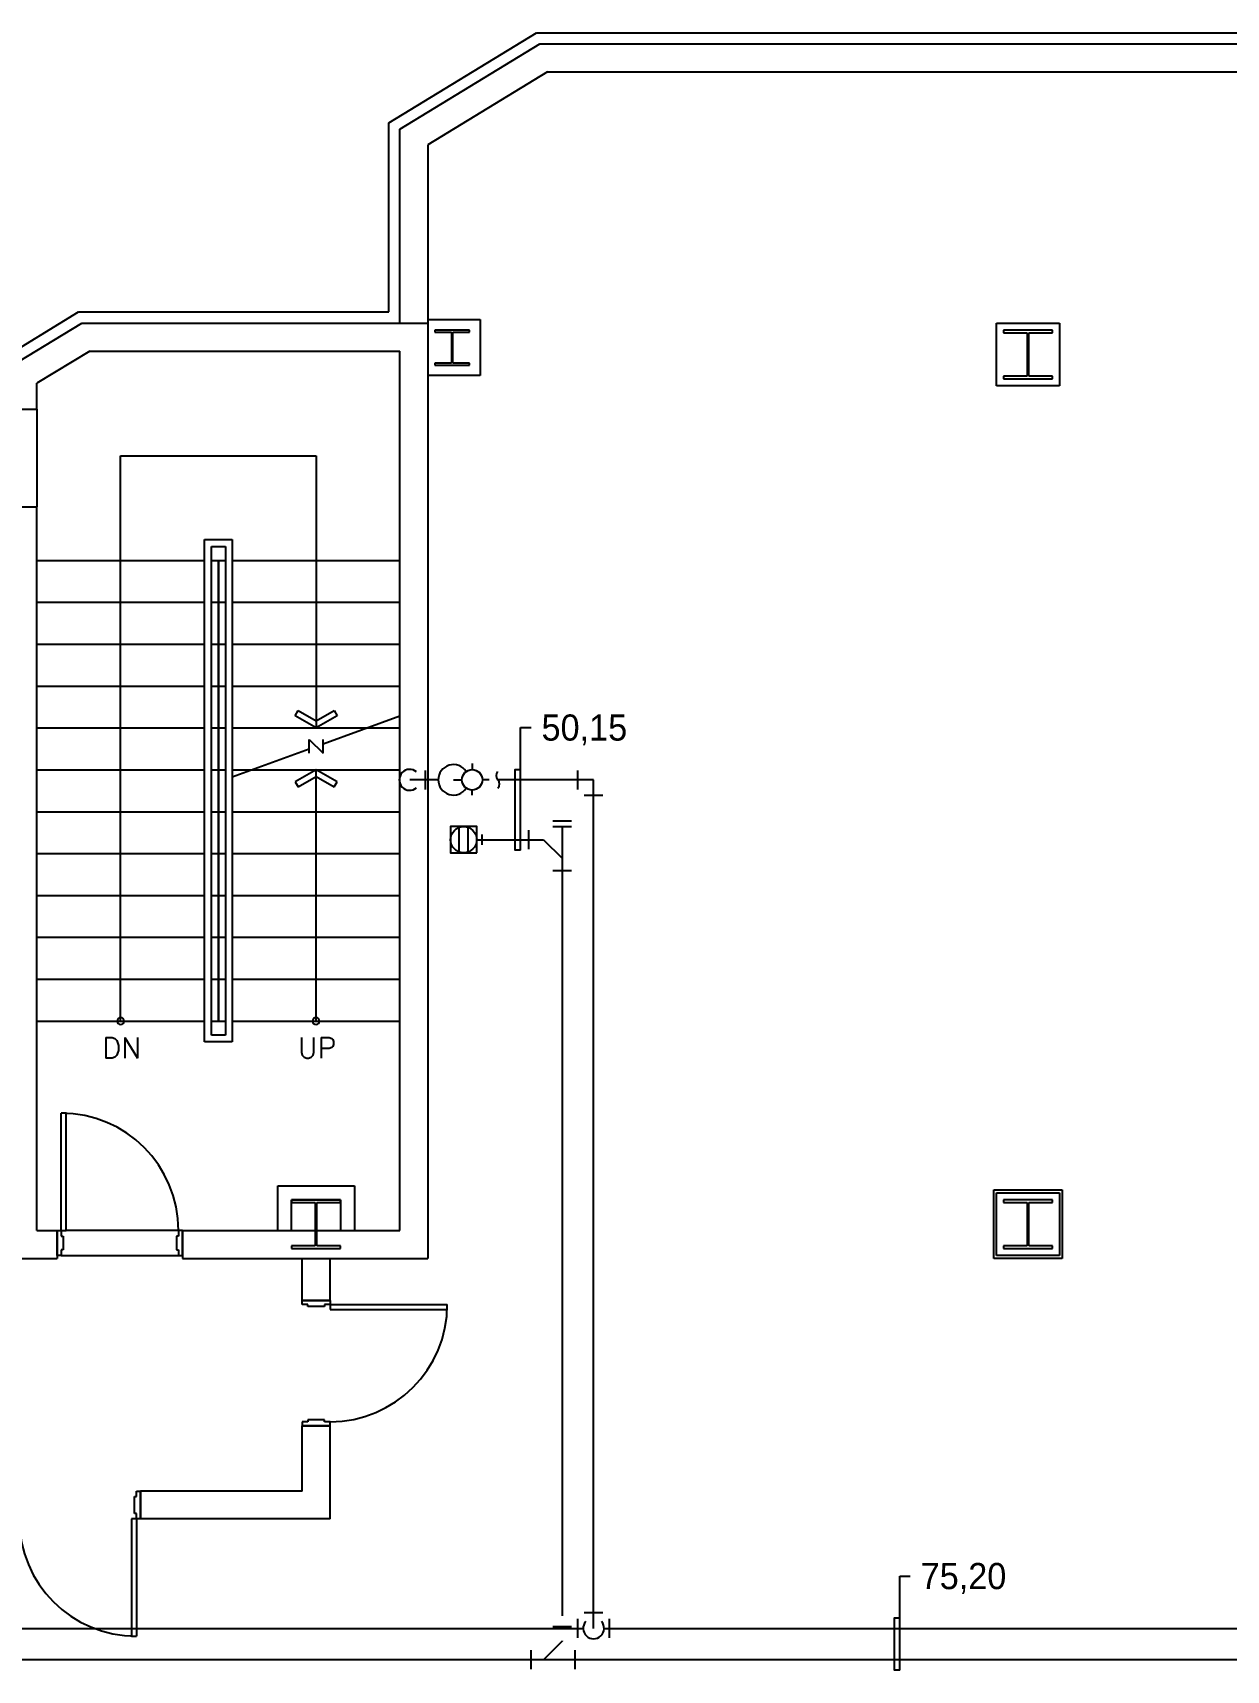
# Model space of a CAD drawing. Header units: millimetres. Extents: x 83956 to 461956, y 36707 to 125807.
# Drawn here: x 170265 to 178815, y 51050 to 62781 of the extents above; entities that cross this region are included whole.
import ezdxf
from ezdxf.enums import TextEntityAlignment as Align

# ---------------------------------------------------------------- set-up
doc = ezdxf.new("R2010")
doc.units = ezdxf.units.MM
doc.header["$LTSCALE"] = 100
doc.header["$MEASUREMENT"] = 0
doc.layers.get('0').update_dxf_attribs({"linetype": 'CONTINUOUS'})
for name, color, linetype in [('ARCH', 9, 'CONTINUOUS'), ('COLD WATER SUPPLY', 3, 'CONTINUOUS'), ('PIPE', 3, 'CONTINUOUS'), ('Q', 7, 'CONTINUOUS')]:
    doc.layers.add(name, color=color, linetype=linetype)
doc.styles.add('GHS', font='romans.shx', dxfattribs={"bigfont": 'ghs.shx'})
doc.styles.add('gr', font='Gulim.ttf')

msp = doc.modelspace()

# ---------------------------------------------------------------- linework, layer by layer
at = {"color": 1, "linetype": 'Continuous'}
msp.add_lwpolyline([(173598, 57369, 0.36205), (173598, 57429, -0.36205), (173598, 57489)], format="xyb", dxfattribs=at)
at = {"layer": 'ARCH', "linetype": 'ByBlock', "ltscale": 2}
for p, q in [((172815, 62135), (173875, 62781)), ((173875, 62781), (192945, 62781)), ((172815, 60781), (172815, 62135)), ((170015, 60428), (170594, 60781)), ((170594, 60781), (172815, 60781)), ((170295, 60084), (170295, 59384)), ((171309, 54201), (170504, 54201)), ((170469, 54021), (171309, 54021))]:
    msp.add_line(p, q, dxfattribs=at)
at = {"layer": 'ARCH'}
for p, q in [((172895, 62090), (173897, 62701)), ((173897, 62701), (192865, 62701)), ((173953, 62501), (173095, 61978)), ((173953, 62501), (192665, 62501)), ((172895, 60701), (172895, 62090)), ((173095, 61978), (173095, 60701)), ((170095, 60384), (170617, 60701)), ((170617, 60701), (173095, 60701)), ((173095, 60701), (173095, 54001)), ((173395, 60651), (173145, 60651)), ((173145, 60651), (173145, 60637)), ((173395, 60637), (173395, 60651)), ((177570, 60651), (177220, 60651)), ((177220, 60651), (177220, 60632)), ((177570, 60632), (177570, 60651)), ((173145, 60637), (173266, 60637)), ((173266, 60637), (173266, 60415)), ((173275, 60415), (173275, 60637)), ((173275, 60637), (173395, 60637)), ((177220, 60632), (177389, 60632)), ((177389, 60632), (177389, 60320)), ((177401, 60320), (177401, 60632)), ((177401, 60632), (177570, 60632)), ((170673, 60501), (170295, 60271)), ((170673, 60501), (172895, 60501)), ((172895, 54201), (172895, 60501)), ((173266, 60415), (173145, 60415)), ((173145, 60415), (173145, 60401)), ((173145, 60401), (173395, 60401)), ((173395, 60415), (173275, 60415)), ((173395, 60401), (173395, 60415)), ((177389, 60320), (177220, 60320)), ((177220, 60320), (177220, 60301)), ((177220, 60301), (177570, 60301)), ((177570, 60320), (177401, 60320)), ((177570, 60301), (177570, 60320)), ((170295, 60084), (170295, 60271)), ((170895, 55701), (170895, 59751)), ((170895, 59751), (172295, 59751)), ((172295, 59751), (172295, 57801)), ((170295, 54201), (170295, 59384)), ((171495, 59151), (171695, 59151)), ((171495, 55551), (171495, 59151)), ((171695, 59151), (171695, 55551)), ((171545, 59101), (171645, 59101)), ((171545, 55601), (171545, 59101)), ((171645, 59101), (171645, 55601)), ((170295, 59001), (171495, 59001)), ((171545, 59001), (171595, 59001)), ((171595, 59001), (171645, 59001)), ((171595, 59001), (171595, 59001)), ((171595, 59001), (171595, 55701)), ((171595, 55701), (171595, 59001)), ((171695, 59001), (172895, 59001)), ((170295, 58701), (171495, 58701)), ((171545, 58701), (171595, 58701)), ((171595, 58701), (171645, 58701)), ((171695, 58701), (172895, 58701)), ((170295, 58401), (171495, 58401)), ((171545, 58401), (171595, 58401)), ((171595, 58401), (171645, 58401)), ((171695, 58401), (172895, 58401)), ((170295, 58101), (171495, 58101)), ((171545, 58101), (171595, 58101)), ((171595, 58101), (171645, 58101)), ((171695, 58101), (172895, 58101)), ((172145, 57888), (172167, 57925)), ((172295, 57801), (172145, 57888)), ((172167, 57925), (172296, 57851)), ((172446, 57888), (172295, 57801)), ((172296, 57851), (172424, 57925)), ((172345, 57688), (172895, 57888)), ((172424, 57925), (172446, 57888)), ((170295, 57801), (171495, 57801)), ((171545, 57801), (171595, 57801)), ((171595, 57801), (171645, 57801)), ((171695, 57801), (172895, 57801)), ((172245, 57619), (172245, 57719)), ((172245, 57719), (172345, 57619)), ((172345, 57619), (172345, 57719)), ((171695, 57451), (172245, 57651)), ((170295, 57501), (171495, 57501)), ((171545, 57501), (171595, 57501)), ((171595, 57501), (171645, 57501)), ((171695, 57501), (172895, 57501)), ((172295, 57501), (172145, 57415)), ((172295, 55701), (172295, 57501)), ((172446, 57415), (172295, 57501)), ((172145, 57415), (172167, 57378)), ((172167, 57378), (172296, 57452)), ((172296, 57452), (172424, 57378)), ((172424, 57378), (172446, 57415)), ((170295, 57201), (171495, 57201)), ((171545, 57201), (171595, 57201)), ((171595, 57201), (171645, 57201)), ((171695, 57201), (172895, 57201)), ((170295, 56901), (171495, 56901)), ((171545, 56901), (171595, 56901)), ((171595, 56901), (171645, 56901)), ((171695, 56901), (172895, 56901)), ((170295, 56601), (171495, 56601)), ((171545, 56601), (171595, 56601)), ((171595, 56601), (171645, 56601)), ((171695, 56601), (172895, 56601)), ((170295, 56301), (171495, 56301)), ((171545, 56301), (171595, 56301)), ((171595, 56301), (171645, 56301)), ((171695, 56301), (172895, 56301)), ((170295, 56001), (171495, 56001)), ((171545, 56001), (171595, 56001)), ((171595, 56001), (171645, 56001)), ((171695, 56001), (172895, 56001)), ((170295, 55701), (171495, 55701)), ((171545, 55701), (171595, 55701)), ((171595, 55701), (171645, 55701)), ((171595, 55701), (171595, 55701)), ((171695, 55701), (172895, 55701)), ((171695, 55551), (171495, 55551)), ((171645, 55601), (171545, 55601)), ((170504, 55041), (170469, 55041)), ((170469, 54201), (170469, 55041)), ((170504, 54201), (170504, 55041)), ((172020, 54201), (172020, 54521)), ((172020, 54521), (172570, 54521)), ((172570, 54521), (172570, 54201)), ((177150, 54491), (177640, 54491)), ((177150, 54001), (177150, 54491)), ((177170, 54471), (177620, 54471)), ((177170, 54021), (177170, 54471)), ((177620, 54471), (177620, 54021)), ((177640, 54491), (177640, 54001)), ((172120, 54201), (172120, 54421)), ((172120, 54421), (172470, 54421)), ((172470, 54421), (172120, 54421)), ((172120, 54421), (172120, 54402)), ((172120, 54402), (172289, 54402)), ((172289, 54402), (172289, 54090)), ((172301, 54090), (172301, 54402)), ((172301, 54402), (172470, 54402)), ((172470, 54421), (172470, 54201)), ((172470, 54402), (172470, 54421)), ((177570, 54421), (177220, 54421)), ((177220, 54421), (177220, 54402)), ((177220, 54402), (177389, 54402)), ((177389, 54402), (177389, 54090)), ((177401, 54090), (177401, 54402)), ((177401, 54402), (177570, 54402)), ((177570, 54402), (177570, 54421)), ((170295, 54201), (170439, 54201)), ((170439, 54201), (170439, 54001)), ((170439, 54201), (170469, 54201)), ((170439, 54021), (170439, 54201)), ((170469, 54201), (170504, 54201)), ((170469, 54201), (170469, 54161)), ((171339, 54201), (171309, 54201)), ((171309, 54201), (171309, 54161)), ((171339, 54201), (172289, 54201)), ((171339, 54201), (171339, 54001)), ((171339, 54021), (171339, 54201)), ((172301, 54201), (172895, 54201)), ((170469, 54161), (170484, 54161)), ((170484, 54161), (170484, 54061)), ((171309, 54161), (171294, 54161)), ((171294, 54161), (171294, 54061)), ((172289, 54090), (172120, 54090)), ((172120, 54090), (172120, 54071)), ((172470, 54090), (172301, 54090)), ((172470, 54071), (172470, 54090)), ((177389, 54090), (177220, 54090)), ((177220, 54090), (177220, 54071)), ((177570, 54090), (177401, 54090)), ((177570, 54071), (177570, 54090)), ((170095, 54001), (170439, 54001)), ((170469, 54021), (170439, 54021)), ((170484, 54061), (170469, 54061)), ((170469, 54061), (170469, 54021)), ((171294, 54061), (171309, 54061)), ((171309, 54061), (171309, 54021)), ((171309, 54021), (171339, 54021)), ((171339, 54001), (173095, 54001)), ((172120, 54071), (172470, 54071)), ((172195, 53700), (172195, 54001)), ((172395, 53700), (172395, 54001)), ((177640, 54001), (177150, 54001)), ((177620, 54021), (177170, 54021)), ((177220, 54071), (177570, 54071)), ((172395, 53700), (172195, 53700)), ((172195, 53670), (172195, 53700)), ((172195, 53700), (172395, 53700)), ((172235, 53670), (172195, 53670)), ((172235, 53655), (172235, 53670)), ((172355, 53655), (172235, 53655)), ((172395, 53670), (172355, 53670)), ((172355, 53670), (172355, 53655)), ((172395, 53700), (172395, 53670)), ((172395, 53670), (172395, 53635)), ((172395, 53670), (173235, 53670)), ((172395, 53635), (173235, 53635)), ((173235, 53635), (173235, 53670)), ((172235, 52830), (172195, 52830)), ((172195, 52830), (172195, 52800)), ((172195, 52334), (172195, 52800)), ((172395, 52800), (172195, 52800)), ((172195, 52800), (172395, 52800)), ((172355, 52845), (172235, 52845)), ((172235, 52845), (172235, 52830)), ((172355, 52830), (172355, 52845)), ((172395, 52830), (172355, 52830)), ((172395, 52800), (172395, 52830)), ((172395, 52134), (172395, 52800)), ((171008, 52294), (171008, 52334)), ((171008, 52334), (171038, 52334)), ((172195, 52334), (171038, 52334)), ((171038, 52134), (171038, 52334)), ((171038, 52334), (171038, 52134)), ((170993, 52174), (170993, 52294)), ((170993, 52294), (171008, 52294)), ((171008, 52134), (170973, 52134)), ((170973, 52134), (170973, 51294)), ((171008, 52174), (170993, 52174)), ((171008, 52134), (171008, 52174)), ((171008, 52134), (171008, 51294)), ((171038, 52134), (171008, 52134)), ((172395, 52134), (171038, 52134)), ((170973, 51294), (171008, 51294))]:
    msp.add_line(p, q, dxfattribs=at)
at = {"layer": 'ARCH', "ltscale": 2}
for p, q in [((173095, 60726), (173470, 60726)), ((173470, 60726), (173470, 60326)), ((177170, 60701), (177620, 60701)), ((177170, 60251), (177170, 60701)), ((177620, 60701), (177620, 60251)), ((173470, 60326), (173095, 60326)), ((177620, 60251), (177170, 60251)), ((170095, 60084), (170295, 60084)), ((170095, 59384), (170295, 59384))]:
    msp.add_line(p, q, dxfattribs=at)
for centre, start, end in [((170895, 55701), 90, 270), ((170895, 55701), 270, 90), ((172295, 55701), 90, 270), ((172295, 55701), 270, 90)]:
    msp.add_arc(centre, 25, start, end, dxfattribs=at)
at = {"layer": 'ARCH'}
for centre, start, end in [((170469, 54201), 0, 90), ((172395, 53670), 270, 0), ((171008, 52134), 180, 270)]:
    msp.add_arc(centre, 840, start, end, dxfattribs=at)
at = {"layer": 'COLD WATER SUPPLY', "color": 3}
msp.add_line((174283, 57429), (173598, 57429), dxfattribs=at)
at = {"layer": 'PIPE', "color": 1, "ltscale": 2}
for p, q in [((173760, 56925), (173760, 57804)), ((173760, 57804), (173835, 57804)), ((176476, 51050), (176476, 51725)), ((176476, 51725), (176551, 51725))]:
    msp.add_line(p, q, dxfattribs=at)
at = {"layer": 'PIPE', "color": 2}
msp.add_line((173079, 57361), (173079, 57496), dxfattribs=at)
at = {"layer": 'PIPE', "color": 2, "ltscale": 2}
for p, q in [((174170, 57361), (174170, 57496)), ((174350, 57316), (174215, 57316)), ((174125, 57133), (173990, 57133)), ((173321, 56912), (173321, 57089)), ((173384, 56912), (173384, 57089)), ((173484, 56963), (173484, 57038)), ((173820, 56933), (173820, 57068)), ((174125, 57093), (173990, 57093)), ((174125, 56778), (173990, 56778)), ((174170, 51283), (174170, 51418)), ((174215, 51463), (174350, 51463)), ((174395, 51418), (174395, 51283)), ((173990, 51363), (174125, 51363)), ((173835, 51058), (173835, 51193)), ((174150, 51058), (174150, 51193))]:
    msp.add_line(p, q, dxfattribs=at)
at = {"layer": 'PIPE'}
msp.add_line((173170, 57429), (172966, 57429), dxfattribs=at)
at = {"layer": 'PIPE', "ltscale": 2}
for p, q in [((174283, 51350), (174283, 57429)), ((165799, 51350), (174208, 51350)), ((174358, 51350), (180100, 51350))]:
    msp.add_line(p, q, dxfattribs=at)
at = {"layer": 'PIPE', "color": 4, "ltscale": 2}
for p, q in [((174058, 57093), (174058, 51440)), ((173446, 57000), (173925, 57000)), ((173925, 57000), (174058, 56868)), ((174058, 51258), (173925, 51125)), ((174058, 51260), (174058, 51258)), ((180100, 51125), (165513, 51125))]:
    msp.add_line(p, q, dxfattribs=at)
at = {"layer": 'PIPE', "color": 1, "ltscale": 2}
for points in [[(173760, 56925), (173722, 56925), (173722, 57504), (173760, 57504)], [(176476, 51050), (176438, 51050), (176438, 51425), (176476, 51425)]]:
    msp.add_lwpolyline(points, dxfattribs=at)
at = {"layer": 'PIPE', "color": 2, "ltscale": 2}
msp.add_lwpolyline([(173446, 56906), (173446, 57094), (173259, 57094), (173259, 56906), (173446, 56906)], dxfattribs=at)
msp.add_circle((173352, 57000), 93.8, dxfattribs=at)
at = {"layer": 'PIPE', "color": 2}
msp.add_arc((172966, 57429), 75, 49, 311, dxfattribs=at)
at = {"layer": 'PIPE', "color": 2, "ltscale": 2}
msp.add_arc((174283, 51350), 75, 139, 41, dxfattribs=at)
at = {"layer": 'Q', "color": 1}
for p, q in [((173413, 57546), (173413, 57502)), ((173279, 57429), (173339, 57429)), ((173536, 57429), (173486, 57429)), ((173413, 57320), (173413, 57356))]:
    msp.add_line(p, q, dxfattribs=at)
at = {"layer": 'Q', "color": 2}
msp.add_circle((173413, 57429), 73.2, dxfattribs=at)
msp.add_arc((173279, 57429), 109, 33.1985, 326.8015, dxfattribs=at)

# ---------------------------------------------------------------- texts
at = {"layer": 'ARCH', "style": 'GHS'}
for s, p in [('DN', (170902, 55509)), ('UP', (172302, 55509))]:
    msp.add_text(s, height=150, dxfattribs=at).set_placement(p, align=Align.MIDDLE)
at = {"layer": 'PIPE', "color": 2, "ltscale": 2, "style": 'gr'}
for s, p in [('50,15', (173910, 57710)), ('75,20', (176626, 51631))]:
    msp.add_text(s, height=187.5, dxfattribs=at).set_placement(p)

doc.saveas('drawing.dxf')
